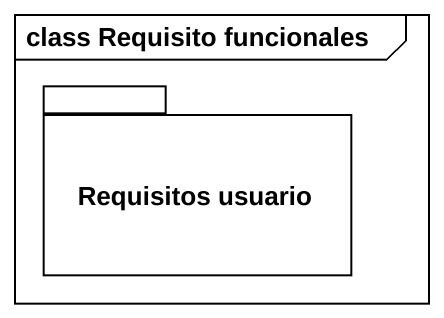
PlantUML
@startuml
mainframe class Requisito funcionales
package "Requisitos usuario" as Requisitos_usuario {
}
@enduml
